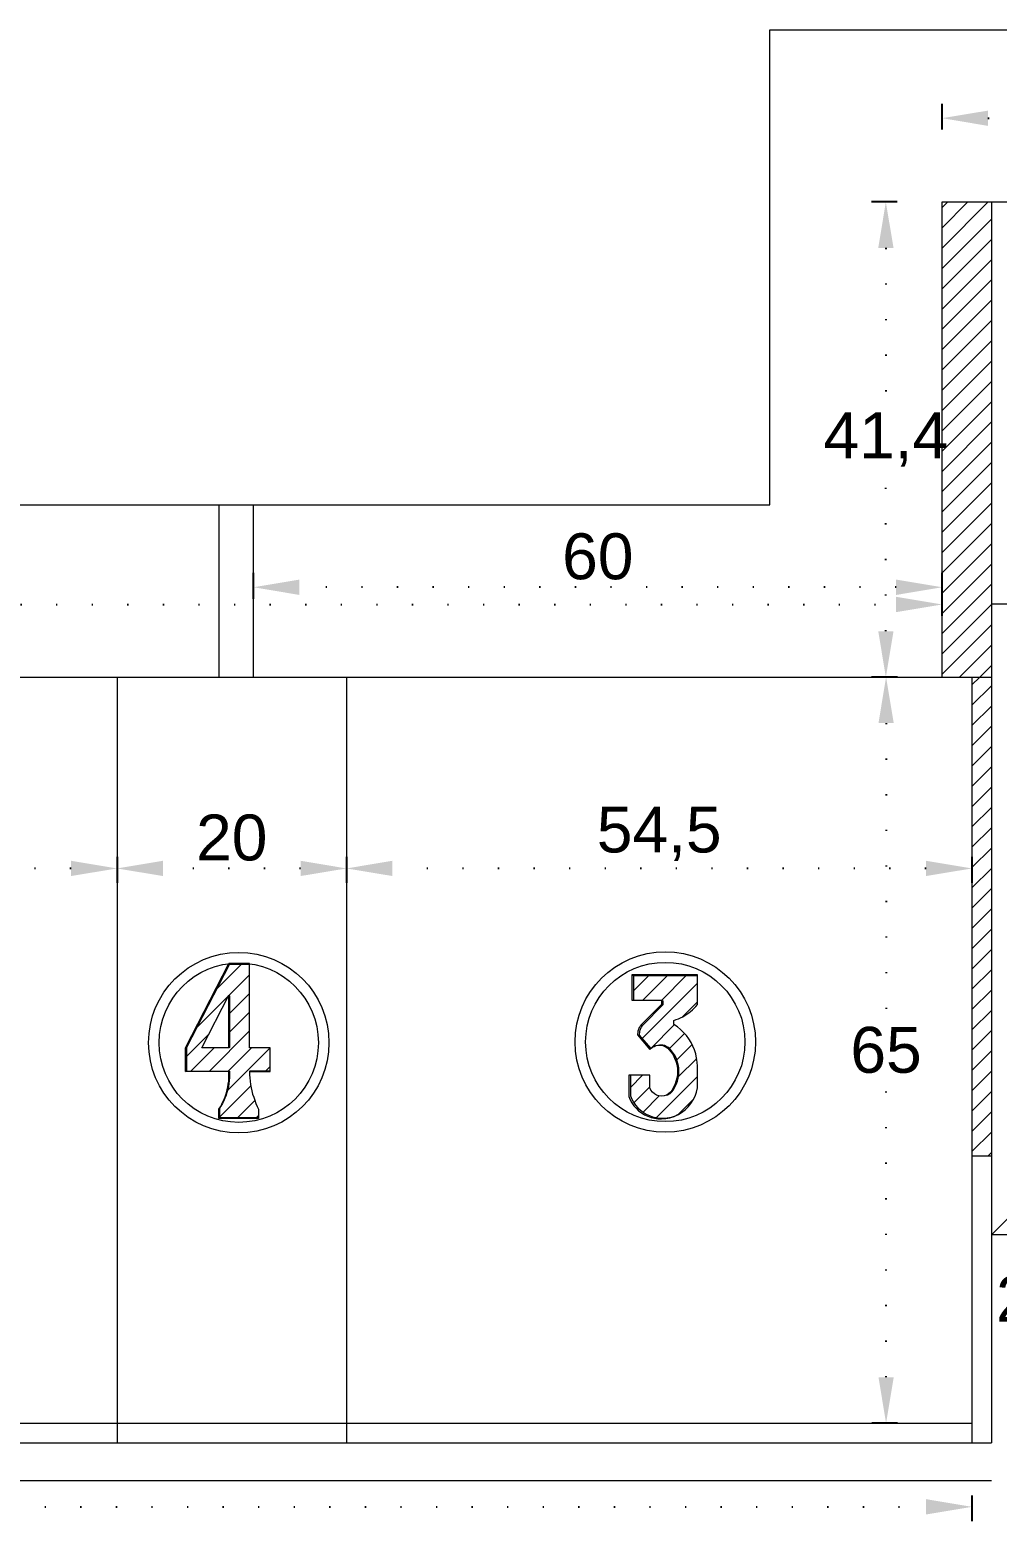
# Model space of a CAD drawing. Header units: inches. Extents: x 352 to 11605, y -941 to 2503.
# Drawn here: x 7866.1 to 7950.4, y 755.4 to 885.3 of the extents above; entities that cross this region are included whole.
import ezdxf

# ---------------------------------------------------------------- set-up
doc = ezdxf.new("R2010")
doc.units = ezdxf.units.IN
doc.header["$MEASUREMENT"] = 0
doc.linetypes.add('ACAD_ISO07W100', pattern=[3, 0, -3])
doc.styles.get("Standard").update_dxf_attribs({"font": 'arial.ttf'})
doc.dimstyles.new('ISO-25', dxfattribs={"dimtxt": 4, "dimasz": 4, "dimexe": 1.25, "dimexo": 0.625, "dimtad": 1, "dimtih": 1, "dimtoh": 1, "dimdec": 1, "dimtxsty": 'Standard', "dimcen": 2.5, "dimadec": 0, "dimazin": 0, "dimtfac": 1, "dimtdec": 1, "dimtmove": 0, "dimatfit": 3, "dimfxl": 1, "dimfxlon": 1, "dimarcsym": 0})
pattern_1 = [(45, (2522.9429, 126.4829), (-0.88388348, 0.88388348), [])]
pattern_2 = [(45, (7209.6834, 1342.526), (-0.8148213, 0.8148213), [])]
pattern_3 = [(45, (7189.5491, 1342.5779), (-0.8148213, 0.8148213), [])]

# ---------------------------------------------------------------- blocks, each defined once
blk = doc.blocks.new('*D547')
at = {"color": 0, "lineweight": -2, "transparency": 16777216}
for p, q in [((7885.56, 835.74), (7885.56, 837.99)), ((7945.56, 835.74), (7945.56, 837.99))]:
    blk.add_line(p, q, dxfattribs=at)
at = {"color": 0, "linetype": 'ACAD_ISO07W100', "lineweight": -2, "transparency": 16777216}
blk.add_line((7941.56, 836.74), (7889.56, 836.74), dxfattribs=at)
at = {"color": 0, "transparency": 16777216}
for points in [[(7889.56, 837.41), (7889.56, 836.07), (7885.56, 836.74)], [(7941.56, 837.41), (7941.56, 836.07), (7945.56, 836.74)]]:
    blk.add_solid(points, dxfattribs=at)
at = {"layer": 'Defpoints', "color": 0, "transparency": 16777216}
for p in [(7885.56, 836.74), (7885.56, 828.91), (7945.56, 828.91)]:
    blk.add_point(p, dxfattribs=at)
at = {"color": 0, "lineweight": 20, "transparency": 16777216, "insert": (7915.56, 839.41), "char_height": 4, "attachment_point": 5}
blk.add_mtext('60', dxfattribs=at)
blk = doc.blocks.new('*D550')
at = {"color": 0, "lineweight": -2, "transparency": 16777216}
for p, q in [((7684.56, 834.24), (7684.56, 836.49)), ((7945.56, 834.24), (7945.56, 836.49))]:
    blk.add_line(p, q, dxfattribs=at)
at = {"color": 0, "linetype": 'ACAD_ISO07W100', "lineweight": -2, "transparency": 16777216}
blk.add_line((7688.56, 835.24), (7941.56, 835.24), dxfattribs=at)
at = {"color": 0, "transparency": 16777216}
for points in [[(7688.56, 835.91), (7688.56, 834.57), (7684.56, 835.24)], [(7941.56, 835.91), (7941.56, 834.57), (7945.56, 835.24)]]:
    blk.add_solid(points, dxfattribs=at)
at = {"layer": 'Defpoints', "color": 0, "transparency": 16777216}
for p in [(7945.56, 835.24), (7684.56, 828.91), (7945.56, 828.91)]:
    blk.add_point(p, dxfattribs=at)
at = {"color": 0, "lineweight": 20, "transparency": 16777216, "insert": (7816.86, 837.91), "char_height": 4, "attachment_point": 5}
blk.add_mtext('261', dxfattribs=at)
blk = doc.blocks.new('*D551')
at = {"color": 0, "lineweight": -2, "transparency": 16777216}
for p, q in [((7945.56, 876.61), (7945.56, 878.86)), ((8059.86, 876.61), (8059.86, 878.86))]:
    blk.add_line(p, q, dxfattribs=at)
at = {"color": 0, "linetype": 'ACAD_ISO07W100', "lineweight": -2, "transparency": 16777216}
blk.add_line((7949.56, 877.61), (8055.86, 877.61), dxfattribs=at)
at = {"color": 0, "transparency": 16777216}
for points in [[(7949.56, 878.27), (7949.56, 876.94), (7945.56, 877.61)], [(8055.86, 878.27), (8055.86, 876.94), (8059.86, 877.61)]]:
    blk.add_solid(points, dxfattribs=at)
at = {"layer": 'Defpoints', "color": 0, "transparency": 16777216}
for p in [(8059.86, 877.61), (7945.56, 870.31), (8059.86, 870.31)]:
    blk.add_point(p, dxfattribs=at)
at = {"color": 0, "lineweight": 20, "transparency": 16777216, "insert": (8002.71, 880.63), "char_height": 4, "attachment_point": 5}
blk.add_mtext('114,3', dxfattribs=at)
blk = doc.blocks.new('*D552')
at = {"color": 0, "lineweight": -2, "transparency": 16777216}
for p, q in [((7941.66, 870.31), (7939.41, 870.31)), ((7941.66, 828.91), (7939.41, 828.91))]:
    blk.add_line(p, q, dxfattribs=at)
at = {"color": 0, "linetype": 'ACAD_ISO07W100', "lineweight": -2, "transparency": 16777216}
for p, q in [((7940.66, 866.31), (7940.66, 852.64)), ((7940.66, 832.91), (7940.66, 846.58))]:
    blk.add_line(p, q, dxfattribs=at)
at = {"color": 0, "transparency": 16777216}
for points in [[(7940, 866.31), (7941.33, 866.31), (7940.66, 870.31)], [(7940, 832.91), (7941.33, 832.91), (7940.66, 828.91)]]:
    blk.add_solid(points, dxfattribs=at)
at = {"layer": 'Defpoints', "color": 0, "transparency": 16777216}
for p in [(7940.66, 870.31), (7945.56, 870.31), (7945.56, 828.91)]:
    blk.add_point(p, dxfattribs=at)
at = {"color": 0, "lineweight": 20, "transparency": 16777216, "insert": (7940.66, 849.61), "char_height": 4, "attachment_point": 5}
blk.add_mtext('41,4', dxfattribs=at)
blk = doc.blocks.new('*D553')
at = {"color": 0, "lineweight": -2, "transparency": 16777216}
for p, q in [((7711.46, 757.62), (7711.46, 755.37)), ((7948.16, 757.62), (7948.16, 755.37))]:
    blk.add_line(p, q, dxfattribs=at)
at = {"color": 0, "linetype": 'ACAD_ISO07W100', "lineweight": -2, "transparency": 16777216}
blk.add_line((7715.46, 756.62), (7944.16, 756.62), dxfattribs=at)
at = {"color": 0, "transparency": 16777216}
for points in [[(7715.46, 757.29), (7715.46, 755.95), (7711.46, 756.62)], [(7944.16, 757.29), (7944.16, 755.95), (7948.16, 756.62)]]:
    blk.add_solid(points, dxfattribs=at)
at = {"layer": 'Defpoints', "color": 0, "transparency": 16777216}
for p in [(7711.46, 762.21), (7948.16, 762.21), (7948.16, 756.62)]:
    blk.add_point(p, dxfattribs=at)
at = {"color": 0, "lineweight": 20, "transparency": 16777216, "insert": (7829.81, 759.65), "char_height": 4, "attachment_point": 5}
blk.add_mtext('236,7', dxfattribs=at)
blk = doc.blocks.new('*D556')
at = {"color": 0, "lineweight": -2, "transparency": 16777216}
for p, q in [((7783.66, 813.24), (7783.66, 810.99)), ((7873.66, 813.24), (7873.66, 810.99))]:
    blk.add_line(p, q, dxfattribs=at)
at = {"color": 0, "linetype": 'ACAD_ISO07W100', "lineweight": -2, "transparency": 16777216}
blk.add_line((7869.66, 812.24), (7787.66, 812.24), dxfattribs=at)
at = {"color": 0, "transparency": 16777216}
for points in [[(7787.66, 812.91), (7787.66, 811.58), (7783.66, 812.24)], [(7869.66, 812.91), (7869.66, 811.58), (7873.66, 812.24)]]:
    blk.add_solid(points, dxfattribs=at)
at = {"layer": 'Defpoints', "color": 0, "transparency": 16777216}
for p in [(7783.66, 828.91), (7873.66, 828.91), (7783.66, 812.24)]:
    blk.add_point(p, dxfattribs=at)
at = {"color": 0, "lineweight": 20, "transparency": 16777216, "insert": (7828.66, 814.91), "char_height": 4, "attachment_point": 5}
blk.add_mtext('90', dxfattribs=at)
blk = doc.blocks.new('*D557')
at = {"color": 0, "lineweight": -2, "transparency": 16777216}
for p, q in [((7873.66, 813.24), (7873.66, 810.99)), ((7893.66, 813.24), (7893.66, 810.99))]:
    blk.add_line(p, q, dxfattribs=at)
at = {"color": 0, "linetype": 'ACAD_ISO07W100', "lineweight": -2, "transparency": 16777216}
blk.add_line((7889.66, 812.24), (7877.66, 812.24), dxfattribs=at)
at = {"color": 0, "transparency": 16777216}
for points in [[(7877.66, 812.91), (7877.66, 811.58), (7873.66, 812.24)], [(7889.66, 812.91), (7889.66, 811.58), (7893.66, 812.24)]]:
    blk.add_solid(points, dxfattribs=at)
at = {"layer": 'Defpoints', "color": 0, "transparency": 16777216}
for p in [(7873.66, 828.91), (7893.66, 828.91), (7873.66, 812.24)]:
    blk.add_point(p, dxfattribs=at)
at = {"color": 0, "lineweight": 20, "transparency": 16777216, "insert": (7883.66, 814.91), "char_height": 4, "attachment_point": 5}
blk.add_mtext('20', dxfattribs=at)
blk = doc.blocks.new('*D558')
at = {"color": 0, "lineweight": -2, "transparency": 16777216}
for p, q in [((7893.66, 813.24), (7893.66, 810.99)), ((7948.16, 813.24), (7948.16, 810.99))]:
    blk.add_line(p, q, dxfattribs=at)
at = {"color": 0, "linetype": 'ACAD_ISO07W100', "lineweight": -2, "transparency": 16777216}
blk.add_line((7944.16, 812.24), (7897.66, 812.24), dxfattribs=at)
at = {"color": 0, "transparency": 16777216}
for points in [[(7897.66, 812.91), (7897.66, 811.58), (7893.66, 812.24)], [(7944.16, 812.91), (7944.16, 811.58), (7948.16, 812.24)]]:
    blk.add_solid(points, dxfattribs=at)
at = {"layer": 'Defpoints', "color": 0, "transparency": 16777216}
for p in [(7893.66, 828.91), (7948.16, 828.91), (7893.66, 812.24)]:
    blk.add_point(p, dxfattribs=at)
at = {"color": 0, "lineweight": 20, "transparency": 16777216, "insert": (7920.91, 815.26), "char_height": 4, "attachment_point": 5}
blk.add_mtext('54,5', dxfattribs=at)
blk = doc.blocks.new('*D563')
at = {"color": 0, "lineweight": -2, "transparency": 16777216}
for p, q in [((7941.68, 828.91), (7939.43, 828.91)), ((7941.68, 763.91), (7939.43, 763.91))]:
    blk.add_line(p, q, dxfattribs=at)
at = {"color": 0, "linetype": 'ACAD_ISO07W100', "lineweight": -2, "transparency": 16777216}
for p, q in [((7940.68, 824.91), (7940.68, 799.08)), ((7940.68, 767.91), (7940.68, 793.74))]:
    blk.add_line(p, q, dxfattribs=at)
at = {"color": 0, "transparency": 16777216}
for points in [[(7940.02, 824.91), (7941.35, 824.91), (7940.68, 828.91)], [(7940.02, 767.91), (7941.35, 767.91), (7940.68, 763.91)]]:
    blk.add_solid(points, dxfattribs=at)
at = {"layer": 'Defpoints', "color": 0, "transparency": 16777216}
for p in [(7948.16, 828.91), (7940.68, 763.91), (7948.16, 763.91)]:
    blk.add_point(p, dxfattribs=at)
at = {"color": 0, "lineweight": 20, "transparency": 16777216, "insert": (7940.68, 796.41), "char_height": 4, "attachment_point": 5}
blk.add_mtext('65', dxfattribs=at)
blk = doc.blocks.new('*D533')
at = {"color": 0, "lineweight": -2, "transparency": 16777216}
for p, q in [((7952.37, 787.21), (7954.62, 787.21)), ((7952.37, 762.21), (7954.62, 762.21))]:
    blk.add_line(p, q, dxfattribs=at)
at = {"color": 0, "linetype": 'ACAD_ISO07W100', "lineweight": -2, "transparency": 16777216}
for p, q in [((7953.37, 783.21), (7953.37, 777.38)), ((7953.37, 766.21), (7953.37, 772.04))]:
    blk.add_line(p, q, dxfattribs=at)
at = {"color": 0, "transparency": 16777216}
for points in [[(7952.7, 783.21), (7954.04, 783.21), (7953.37, 787.21)], [(7952.7, 766.21), (7954.04, 766.21), (7953.37, 762.21)]]:
    blk.add_solid(points, dxfattribs=at)
at = {"layer": 'Defpoints', "color": 0, "transparency": 16777216}
for p in [(7948.16, 787.21), (7948.16, 762.21), (7953.37, 762.21)]:
    blk.add_point(p, dxfattribs=at)
at = {"color": 0, "lineweight": 20, "transparency": 16777216, "insert": (7953.37, 774.71), "char_height": 4, "attachment_point": 5}
blk.add_mtext('25', dxfattribs=at)
blk = doc.blocks.new('*D588')
at = {"color": 0, "lineweight": -2, "transparency": 16777216}
for p, q in [((7885.56, 835.74), (7885.56, 837.99)), ((7945.56, 835.74), (7945.56, 837.99))]:
    blk.add_line(p, q, dxfattribs=at)
at = {"color": 0, "linetype": 'ACAD_ISO07W100', "lineweight": -2, "transparency": 16777216}
blk.add_line((7941.56, 836.74), (7889.56, 836.74), dxfattribs=at)
at = {"color": 0, "transparency": 16777216}
for points in [[(7889.56, 837.41), (7889.56, 836.07), (7885.56, 836.74)], [(7941.56, 837.41), (7941.56, 836.07), (7945.56, 836.74)]]:
    blk.add_solid(points, dxfattribs=at)
at = {"layer": 'Defpoints', "color": 0, "transparency": 16777216}
for p in [(7885.56, 836.74), (7885.56, 828.91), (7945.56, 828.91)]:
    blk.add_point(p, dxfattribs=at)
at = {"color": 0, "lineweight": 20, "transparency": 16777216, "insert": (7915.56, 839.41), "char_height": 4, "attachment_point": 5}
blk.add_mtext('60', dxfattribs=at)
blk = doc.blocks.new('*D591')
at = {"color": 0, "lineweight": -2, "transparency": 16777216}
for p, q in [((7684.56, 834.24), (7684.56, 836.49)), ((7945.56, 834.24), (7945.56, 836.49))]:
    blk.add_line(p, q, dxfattribs=at)
at = {"color": 0, "linetype": 'ACAD_ISO07W100', "lineweight": -2, "transparency": 16777216}
blk.add_line((7688.56, 835.24), (7941.56, 835.24), dxfattribs=at)
at = {"color": 0, "transparency": 16777216}
for points in [[(7688.56, 835.91), (7688.56, 834.57), (7684.56, 835.24)], [(7941.56, 835.91), (7941.56, 834.57), (7945.56, 835.24)]]:
    blk.add_solid(points, dxfattribs=at)
at = {"layer": 'Defpoints', "color": 0, "transparency": 16777216}
for p in [(7945.56, 835.24), (7684.56, 828.91), (7945.56, 828.91)]:
    blk.add_point(p, dxfattribs=at)
at = {"color": 0, "lineweight": 20, "transparency": 16777216, "insert": (7816.86, 837.91), "char_height": 4, "attachment_point": 5}
blk.add_mtext('261', dxfattribs=at)
blk = doc.blocks.new('*D592')
at = {"color": 0, "lineweight": -2, "transparency": 16777216}
for p, q in [((7945.56, 876.61), (7945.56, 878.86)), ((8059.86, 876.61), (8059.86, 878.86))]:
    blk.add_line(p, q, dxfattribs=at)
at = {"color": 0, "linetype": 'ACAD_ISO07W100', "lineweight": -2, "transparency": 16777216}
blk.add_line((7949.56, 877.61), (8055.86, 877.61), dxfattribs=at)
at = {"color": 0, "transparency": 16777216}
for points in [[(7949.56, 878.27), (7949.56, 876.94), (7945.56, 877.61)], [(8055.86, 878.27), (8055.86, 876.94), (8059.86, 877.61)]]:
    blk.add_solid(points, dxfattribs=at)
at = {"layer": 'Defpoints', "color": 0, "transparency": 16777216}
for p in [(8059.86, 877.61), (7945.56, 870.31), (8059.86, 870.31)]:
    blk.add_point(p, dxfattribs=at)
at = {"color": 0, "lineweight": 20, "transparency": 16777216, "insert": (8002.71, 880.63), "char_height": 4, "attachment_point": 5}
blk.add_mtext('114,3', dxfattribs=at)
blk = doc.blocks.new('*D593')
at = {"color": 0, "lineweight": -2, "transparency": 16777216}
for p, q in [((7941.66, 870.31), (7939.41, 870.31)), ((7941.66, 828.91), (7939.41, 828.91))]:
    blk.add_line(p, q, dxfattribs=at)
at = {"color": 0, "linetype": 'ACAD_ISO07W100', "lineweight": -2, "transparency": 16777216}
for p, q in [((7940.66, 866.31), (7940.66, 852.64)), ((7940.66, 832.91), (7940.66, 846.58))]:
    blk.add_line(p, q, dxfattribs=at)
at = {"color": 0, "transparency": 16777216}
for points in [[(7940, 866.31), (7941.33, 866.31), (7940.66, 870.31)], [(7940, 832.91), (7941.33, 832.91), (7940.66, 828.91)]]:
    blk.add_solid(points, dxfattribs=at)
at = {"layer": 'Defpoints', "color": 0, "transparency": 16777216}
for p in [(7940.66, 870.31), (7945.56, 870.31), (7945.56, 828.91)]:
    blk.add_point(p, dxfattribs=at)
at = {"color": 0, "lineweight": 20, "transparency": 16777216, "insert": (7940.66, 849.61), "char_height": 4, "attachment_point": 5}
blk.add_mtext('41,4', dxfattribs=at)
blk = doc.blocks.new('*D594')
at = {"color": 0, "lineweight": -2, "transparency": 16777216}
for p, q in [((7711.46, 757.62), (7711.46, 755.37)), ((7948.16, 757.62), (7948.16, 755.37))]:
    blk.add_line(p, q, dxfattribs=at)
at = {"color": 0, "linetype": 'ACAD_ISO07W100', "lineweight": -2, "transparency": 16777216}
blk.add_line((7715.46, 756.62), (7944.16, 756.62), dxfattribs=at)
at = {"color": 0, "transparency": 16777216}
for points in [[(7715.46, 757.29), (7715.46, 755.95), (7711.46, 756.62)], [(7944.16, 757.29), (7944.16, 755.95), (7948.16, 756.62)]]:
    blk.add_solid(points, dxfattribs=at)
at = {"layer": 'Defpoints', "color": 0, "transparency": 16777216}
for p in [(7711.46, 762.21), (7948.16, 762.21), (7948.16, 756.62)]:
    blk.add_point(p, dxfattribs=at)
at = {"color": 0, "lineweight": 20, "transparency": 16777216, "insert": (7829.81, 759.65), "char_height": 4, "attachment_point": 5}
blk.add_mtext('236,7', dxfattribs=at)
blk = doc.blocks.new('*D597')
at = {"color": 0, "lineweight": -2, "transparency": 16777216}
for p, q in [((7783.66, 813.24), (7783.66, 810.99)), ((7873.66, 813.24), (7873.66, 810.99))]:
    blk.add_line(p, q, dxfattribs=at)
at = {"color": 0, "linetype": 'ACAD_ISO07W100', "lineweight": -2, "transparency": 16777216}
blk.add_line((7869.66, 812.24), (7787.66, 812.24), dxfattribs=at)
at = {"color": 0, "transparency": 16777216}
for points in [[(7787.66, 812.91), (7787.66, 811.58), (7783.66, 812.24)], [(7869.66, 812.91), (7869.66, 811.58), (7873.66, 812.24)]]:
    blk.add_solid(points, dxfattribs=at)
at = {"layer": 'Defpoints', "color": 0, "transparency": 16777216}
for p in [(7783.66, 828.91), (7873.66, 828.91), (7783.66, 812.24)]:
    blk.add_point(p, dxfattribs=at)
at = {"color": 0, "lineweight": 20, "transparency": 16777216, "insert": (7828.66, 814.91), "char_height": 4, "attachment_point": 5}
blk.add_mtext('90', dxfattribs=at)
blk = doc.blocks.new('*D598')
at = {"color": 0, "lineweight": -2, "transparency": 16777216}
for p, q in [((7873.66, 813.24), (7873.66, 810.99)), ((7893.66, 813.24), (7893.66, 810.99))]:
    blk.add_line(p, q, dxfattribs=at)
at = {"color": 0, "linetype": 'ACAD_ISO07W100', "lineweight": -2, "transparency": 16777216}
blk.add_line((7889.66, 812.24), (7877.66, 812.24), dxfattribs=at)
at = {"color": 0, "transparency": 16777216}
for points in [[(7877.66, 812.91), (7877.66, 811.58), (7873.66, 812.24)], [(7889.66, 812.91), (7889.66, 811.58), (7893.66, 812.24)]]:
    blk.add_solid(points, dxfattribs=at)
at = {"layer": 'Defpoints', "color": 0, "transparency": 16777216}
for p in [(7873.66, 828.91), (7893.66, 828.91), (7873.66, 812.24)]:
    blk.add_point(p, dxfattribs=at)
at = {"color": 0, "lineweight": 20, "transparency": 16777216, "insert": (7883.66, 814.91), "char_height": 4, "attachment_point": 5}
blk.add_mtext('20', dxfattribs=at)
blk = doc.blocks.new('*D599')
at = {"color": 0, "lineweight": -2, "transparency": 16777216}
for p, q in [((7893.66, 813.24), (7893.66, 810.99)), ((7948.16, 813.24), (7948.16, 810.99))]:
    blk.add_line(p, q, dxfattribs=at)
at = {"color": 0, "linetype": 'ACAD_ISO07W100', "lineweight": -2, "transparency": 16777216}
blk.add_line((7944.16, 812.24), (7897.66, 812.24), dxfattribs=at)
at = {"color": 0, "transparency": 16777216}
for points in [[(7897.66, 812.91), (7897.66, 811.58), (7893.66, 812.24)], [(7944.16, 812.91), (7944.16, 811.58), (7948.16, 812.24)]]:
    blk.add_solid(points, dxfattribs=at)
at = {"layer": 'Defpoints', "color": 0, "transparency": 16777216}
for p in [(7893.66, 828.91), (7948.16, 828.91), (7893.66, 812.24)]:
    blk.add_point(p, dxfattribs=at)
at = {"color": 0, "lineweight": 20, "transparency": 16777216, "insert": (7920.91, 815.26), "char_height": 4, "attachment_point": 5}
blk.add_mtext('54,5', dxfattribs=at)
blk = doc.blocks.new('*D604')
at = {"color": 0, "lineweight": -2, "transparency": 16777216}
for p, q in [((7941.68, 828.91), (7939.43, 828.91)), ((7941.68, 763.91), (7939.43, 763.91))]:
    blk.add_line(p, q, dxfattribs=at)
at = {"color": 0, "linetype": 'ACAD_ISO07W100', "lineweight": -2, "transparency": 16777216}
for p, q in [((7940.68, 824.91), (7940.68, 799.08)), ((7940.68, 767.91), (7940.68, 793.74))]:
    blk.add_line(p, q, dxfattribs=at)
at = {"color": 0, "transparency": 16777216}
for points in [[(7940.02, 824.91), (7941.35, 824.91), (7940.68, 828.91)], [(7940.02, 767.91), (7941.35, 767.91), (7940.68, 763.91)]]:
    blk.add_solid(points, dxfattribs=at)
at = {"layer": 'Defpoints', "color": 0, "transparency": 16777216}
for p in [(7948.16, 828.91), (7940.68, 763.91), (7948.16, 763.91)]:
    blk.add_point(p, dxfattribs=at)
at = {"color": 0, "lineweight": 20, "transparency": 16777216, "insert": (7940.68, 796.41), "char_height": 4, "attachment_point": 5}
blk.add_mtext('65', dxfattribs=at)
blk = doc.blocks.new('*D574')
at = {"color": 0, "lineweight": -2, "transparency": 16777216}
for p, q in [((7952.37, 787.21), (7954.62, 787.21)), ((7952.37, 762.21), (7954.62, 762.21))]:
    blk.add_line(p, q, dxfattribs=at)
at = {"color": 0, "linetype": 'ACAD_ISO07W100', "lineweight": -2, "transparency": 16777216}
for p, q in [((7953.37, 783.21), (7953.37, 777.38)), ((7953.37, 766.21), (7953.37, 772.04))]:
    blk.add_line(p, q, dxfattribs=at)
at = {"color": 0, "transparency": 16777216}
for points in [[(7952.7, 783.21), (7954.04, 783.21), (7953.37, 787.21)], [(7952.7, 766.21), (7954.04, 766.21), (7953.37, 762.21)]]:
    blk.add_solid(points, dxfattribs=at)
at = {"layer": 'Defpoints', "color": 0, "transparency": 16777216}
for p in [(7948.16, 787.21), (7948.16, 762.21), (7953.37, 762.21)]:
    blk.add_point(p, dxfattribs=at)
at = {"color": 0, "lineweight": 20, "transparency": 16777216, "insert": (7953.37, 774.71), "char_height": 4, "attachment_point": 5}
blk.add_mtext('25', dxfattribs=at)

msp = doc.modelspace()

# ---------------------------------------------------------------- hatches: boundary and pattern name
at = {"lineweight": 20}
h = msp.add_hatch(dxfattribs=at)
h.set_pattern_fill('ANSI31', color=256, scale=10)
h.set_pattern_definition(pattern_1)
h.paths.add_polyline_path([(7949.86, 870.31), (7945.56, 870.31), (7945.56, 828.91), (7949.86, 828.91)])
h = msp.add_hatch(dxfattribs=at)
h.set_pattern_fill('ANSI31', color=256, scale=10)
h.set_pattern_definition(pattern_1)
h.paths.add_polyline_path([(7949.86, 870.31), (7945.56, 870.31), (7945.56, 828.91), (7949.86, 828.91)])
h = msp.add_hatch(dxfattribs=at)
h.set_pattern_fill('ANSI31', color=256, scale=10)
h.set_pattern_definition(pattern_1)
h.paths.add_polyline_path([(7949.86, 828.91), (7948.16, 828.91), (7948.16, 787.21), (7949.86, 787.21)])
h = msp.add_hatch(dxfattribs=at)
h.set_pattern_fill('ANSI31', color=256, scale=10)
h.set_pattern_definition(pattern_1)
h.paths.add_polyline_path([(7949.86, 828.91), (7948.16, 828.91), (7948.16, 787.21), (7949.86, 787.21)])
h = msp.add_hatch(dxfattribs=at)
h.set_pattern_fill('ANSI31', color=256, scale=9.218651)
h.set_pattern_definition(pattern_3)
h.paths.add_polyline_path([(7885.21, 803.91), (7883.47, 803.91), (7879.73, 796.63), (7879.73, 794.59), (7883.47, 794.59), (7883.47, 794.28), (7883.46, 794.02), (7883.44, 793.76), (7883.41, 793.5), (7883.37, 793.24), (7883.31, 792.99), (7883.24, 792.73), (7883.16, 792.48), (7883.07, 792.24), (7882.96, 792), (7882.85, 791.77), (7882.72, 791.54), (7882.58, 791.32), (7882.58, 790.53), (7886, 790.53), (7886, 791.26), (7885.88, 791.51), (7885.76, 791.77), (7885.66, 792.04), (7885.57, 792.31), (7885.48, 792.58), (7885.41, 792.86), (7885.35, 793.14), (7885.3, 793.42), (7885.26, 793.7), (7885.23, 793.99), (7885.21, 794.27), (7885.21, 794.59), (7887, 794.59), (7887, 796.62), (7885.21, 796.62)])
h.paths.add_polyline_path([(7883.42, 801.19), (7883.47, 801.15), (7883.47, 796.63), (7883.42, 796.62), (7881.04, 796.62)], flags=16)
h = msp.add_hatch(dxfattribs=at)
h.set_pattern_fill('ANSI31', color=256, scale=9.218651)
h.set_pattern_definition(pattern_3)
h.paths.add_polyline_path([(7885.21, 803.91), (7883.47, 803.91), (7879.73, 796.63), (7879.73, 794.59), (7883.47, 794.59), (7883.47, 794.28), (7883.46, 794.02), (7883.44, 793.76), (7883.41, 793.5), (7883.37, 793.24), (7883.31, 792.99), (7883.24, 792.73), (7883.16, 792.48), (7883.07, 792.24), (7882.96, 792), (7882.85, 791.77), (7882.72, 791.54), (7882.58, 791.32), (7882.58, 790.53), (7886, 790.53), (7886, 791.26), (7885.88, 791.51), (7885.76, 791.77), (7885.66, 792.04), (7885.57, 792.31), (7885.48, 792.58), (7885.41, 792.86), (7885.35, 793.14), (7885.3, 793.42), (7885.26, 793.7), (7885.23, 793.99), (7885.21, 794.27), (7885.21, 794.59), (7887, 794.59), (7887, 796.62), (7885.21, 796.62)])
h.paths.add_polyline_path([(7883.42, 801.19), (7883.47, 801.15), (7883.47, 796.63), (7883.42, 796.62), (7881.04, 796.62)], flags=16)
h = msp.add_hatch(dxfattribs=at)
h.set_pattern_fill('ANSI31', color=256, scale=9.218651)
h.set_pattern_definition(pattern_2)
h.paths.add_polyline_path([(7924.24, 802.9), (7918.67, 802.9), (7918.67, 800.75), (7921.1, 800.75), (7921.23, 800.71), (7921.23, 800.35), (7919.52, 798.61), (7919.41, 798.49), (7919.36, 798.42), (7919.32, 798.35), (7919.28, 798.28), (7919.25, 798.2), (7919.22, 798.13), (7919.2, 798.05), (7919.19, 797.97), (7919.17, 797.8), (7919.17, 797.72), (7920.18, 796.55), (7920.22, 796.58), (7920.34, 796.67), (7920.48, 796.74), (7920.63, 796.8), (7920.78, 796.83), (7920.93, 796.84), (7921.07, 796.84), (7921.22, 796.83), (7921.37, 796.8), (7921.52, 796.74), (7921.65, 796.67), (7921.78, 796.58), (7921.89, 796.47), (7922.08, 796.24), (7922.24, 795.99), (7922.38, 795.73), (7922.48, 795.45), (7922.56, 795.17), (7922.61, 794.87), (7922.62, 794.57), (7922.61, 794.28), (7922.56, 793.98), (7922.49, 793.7), (7922.38, 793.42), (7922.25, 793.15), (7922.16, 792.96), (7922.02, 792.78), (7921.86, 792.64), (7921.67, 792.53), (7921.54, 792.49), (7921.33, 792.42), (7921.11, 792.4), (7920.89, 792.42), (7920.68, 792.49), (7920.49, 792.6), (7920.32, 792.74), (7920.19, 792.92), (7920.09, 793.12), (7920.09, 794.22), (7918.41, 794.22), (7918.41, 792.42), (7918.53, 792.14), (7918.67, 791.87), (7918.85, 791.62), (7919.05, 791.39), (7919.27, 791.18), (7919.51, 791), (7919.77, 790.84), (7920.05, 790.71), (7920.34, 790.61), (7920.63, 790.53), (7920.94, 790.49), (7921.24, 790.48), (7921.61, 790.51), (7921.97, 790.58), (7922.32, 790.7), (7922.58, 790.81), (7922.86, 790.98), (7923.16, 791.21), (7923.42, 791.47), (7923.66, 791.76), (7923.86, 792.07), (7924.03, 792.4), (7924.15, 792.75), (7924.24, 793.12), (7924.24, 795), (7924.22, 795.36), (7924.17, 795.72), (7924.1, 796.08), (7923.99, 796.43), (7923.85, 796.76), (7923.69, 797.09), (7923.5, 797.39), (7923.28, 797.68), (7923.04, 797.96), (7922.77, 798.2), (7922.49, 798.43), (7922.19, 798.63), (7922.19, 799), (7922.39, 799.07), (7922.58, 799.14), (7922.77, 799.23), (7922.96, 799.32), (7923.14, 799.42), (7923.31, 799.54), (7923.49, 799.66), (7923.65, 799.79), (7923.81, 799.92), (7923.96, 800.07), (7924.1, 800.22), (7924.24, 800.38)])
h = msp.add_hatch(dxfattribs=at)
h.set_pattern_fill('ANSI31', color=256, scale=9.218651)
h.set_pattern_definition(pattern_2)
h.paths.add_polyline_path([(7924.24, 802.9), (7918.67, 802.9), (7918.67, 800.75), (7921.1, 800.75), (7921.23, 800.71), (7921.23, 800.35), (7919.52, 798.61), (7919.41, 798.49), (7919.36, 798.42), (7919.32, 798.35), (7919.28, 798.28), (7919.25, 798.2), (7919.22, 798.13), (7919.2, 798.05), (7919.19, 797.97), (7919.17, 797.8), (7919.17, 797.72), (7920.18, 796.55), (7920.22, 796.58), (7920.34, 796.67), (7920.48, 796.74), (7920.63, 796.8), (7920.78, 796.83), (7920.93, 796.84), (7921.07, 796.84), (7921.22, 796.83), (7921.37, 796.8), (7921.52, 796.74), (7921.65, 796.67), (7921.78, 796.58), (7921.89, 796.47), (7922.08, 796.24), (7922.24, 795.99), (7922.38, 795.73), (7922.48, 795.45), (7922.56, 795.17), (7922.61, 794.87), (7922.62, 794.57), (7922.61, 794.28), (7922.56, 793.98), (7922.49, 793.7), (7922.38, 793.42), (7922.25, 793.15), (7922.16, 792.96), (7922.02, 792.78), (7921.86, 792.64), (7921.67, 792.53), (7921.54, 792.49), (7921.33, 792.42), (7921.11, 792.4), (7920.89, 792.42), (7920.68, 792.49), (7920.49, 792.6), (7920.32, 792.74), (7920.19, 792.92), (7920.09, 793.12), (7920.09, 794.22), (7918.41, 794.22), (7918.41, 792.42), (7918.53, 792.14), (7918.67, 791.87), (7918.85, 791.62), (7919.05, 791.39), (7919.27, 791.18), (7919.51, 791), (7919.77, 790.84), (7920.05, 790.71), (7920.34, 790.61), (7920.63, 790.53), (7920.94, 790.49), (7921.24, 790.48), (7921.61, 790.51), (7921.97, 790.58), (7922.32, 790.7), (7922.58, 790.81), (7922.86, 790.98), (7923.16, 791.21), (7923.42, 791.47), (7923.66, 791.76), (7923.86, 792.07), (7924.03, 792.4), (7924.15, 792.75), (7924.24, 793.12), (7924.24, 795), (7924.22, 795.36), (7924.17, 795.72), (7924.1, 796.08), (7923.99, 796.43), (7923.85, 796.76), (7923.69, 797.09), (7923.5, 797.39), (7923.28, 797.68), (7923.04, 797.96), (7922.77, 798.2), (7922.49, 798.43), (7922.19, 798.63), (7922.19, 799), (7922.39, 799.07), (7922.58, 799.14), (7922.77, 799.23), (7922.96, 799.32), (7923.14, 799.42), (7923.31, 799.54), (7923.49, 799.66), (7923.65, 799.79), (7923.81, 799.92), (7923.96, 800.07), (7924.1, 800.22), (7924.24, 800.38)])

# ---------------------------------------------------------------- linework, layer by layer
for p, q in [((7930.56, 843.91), (7930.56, 885.31)), ((7930.56, 885.31), (8059.86, 885.31)), ((7930.56, 843.91), (7930.56, 885.31)), ((7930.56, 885.31), (8059.86, 885.31)), ((7945.56, 828.91), (7945.56, 870.31)), ((7945.56, 870.31), (8059.86, 870.31)), ((7945.56, 828.91), (7945.56, 870.31)), ((7945.56, 870.31), (8059.86, 870.31)), ((7949.86, 870.31), (7949.86, 762.21)), ((7949.86, 870.31), (7949.86, 762.21)), ((7611.76, 843.91), (7930.56, 843.91)), ((7611.76, 843.91), (7930.56, 843.91)), ((7882.56, 828.91), (7882.56, 843.91)), ((7882.56, 828.91), (7882.56, 843.91)), ((7885.56, 828.91), (7885.56, 843.91)), ((7885.56, 828.91), (7885.56, 843.91)), ((7949.86, 835.31), (7951.56, 835.31)), ((7949.86, 835.31), (7951.56, 835.31)), ((7684.56, 828.91), (7949.86, 828.91)), ((7684.56, 828.91), (7949.86, 828.91)), ((7873.66, 828.91), (7873.66, 762.21)), ((7873.66, 828.91), (7873.66, 762.21)), ((7893.66, 828.91), (7893.66, 762.21)), ((7893.66, 828.91), (7893.66, 762.21)), ((7948.16, 828.91), (7948.16, 762.21)), ((7948.16, 828.91), (7948.16, 762.21)), ((7883.47, 803.91), (7885.21, 803.91)), ((7883.47, 803.91), (7885.21, 803.91)), ((7918.52, 802.96), (7918.52, 800.75)), ((7918.52, 802.96), (7918.52, 800.75)), ((7918.67, 802.9), (7918.67, 800.75)), ((7918.67, 802.9), (7918.67, 800.75)), ((7883.42, 796.62), (7883.42, 801.19)), ((7883.42, 796.62), (7883.42, 801.19)), ((7918.52, 800.75), (7918.67, 800.75)), ((7918.52, 800.75), (7918.67, 800.75)), ((7918.67, 800.75), (7921.1, 800.75)), ((7918.67, 800.75), (7921.1, 800.75)), ((7921.1, 800.75), (7921.23, 800.71)), ((7921.1, 800.75), (7921.23, 800.71)), ((7921.23, 800.71), (7921.23, 800.35)), ((7921.23, 800.71), (7921.23, 800.35)), ((7921.54, 792.49), (7921.33, 792.42)), ((7921.54, 792.49), (7921.33, 792.42)), ((7948.16, 787.21), (7949.86, 787.21)), ((7948.16, 787.21), (7949.86, 787.21)), ((7951.56, 782.01), (7949.86, 780.31)), ((7951.56, 782.01), (7949.86, 780.31)), ((8059.86, 780.31), (7949.86, 780.31)), ((8059.86, 780.31), (7949.86, 780.31)), ((7642.66, 763.91), (7948.16, 763.91)), ((7642.66, 763.91), (7948.16, 763.91)), ((7639.76, 762.21), (7949.86, 762.21)), ((7639.76, 762.21), (7949.86, 762.21)), ((7714.76, 758.91), (7949.86, 758.91)), ((7714.76, 758.91), (7949.86, 758.91))]:
    msp.add_line(p, q, dxfattribs=at)
for points in [[(7879.64, 794.56), (7879.64, 796.62), (7883.42, 803.97)], [(7879.64, 794.56), (7879.64, 796.62), (7883.42, 803.97)], [(7885.21, 794.56), (7887, 794.56), (7887, 794.59), (7887, 796.62), (7885.21, 796.62), (7885.21, 803.91), (7885.21, 803.97), (7883.42, 803.97), (7883.47, 803.91), (7879.73, 796.63), (7879.73, 794.59)], [(7885.21, 794.56), (7887, 794.56), (7887, 794.59), (7887, 796.62), (7885.21, 796.62), (7885.21, 803.91), (7885.21, 803.97), (7883.42, 803.97), (7883.47, 803.91), (7879.73, 796.63), (7879.73, 794.59)], [(7923.16, 791.21), (7923.42, 791.47), (7923.66, 791.76), (7923.86, 792.07), (7924.03, 792.4), (7924.15, 792.75), (7924.24, 793.12), (7924.24, 795), (7924.22, 795.36), (7924.17, 795.72), (7924.1, 796.08), (7923.99, 796.43), (7923.85, 796.76), (7923.69, 797.09), (7923.5, 797.39), (7923.28, 797.68), (7923.04, 797.96), (7922.77, 798.2), (7922.49, 798.43), (7922.19, 798.63), (7922.19, 799), (7922.39, 799.07), (7922.58, 799.14), (7922.77, 799.23), (7922.96, 799.32), (7923.14, 799.42), (7923.31, 799.54), (7923.49, 799.66), (7923.65, 799.79), (7923.81, 799.92), (7923.96, 800.07), (7924.1, 800.22), (7924.24, 800.38), (7924.24, 802.9)], [(7923.16, 791.21), (7923.42, 791.47), (7923.66, 791.76), (7923.86, 792.07), (7924.03, 792.4), (7924.15, 792.75), (7924.24, 793.12), (7924.24, 795), (7924.22, 795.36), (7924.17, 795.72), (7924.1, 796.08), (7923.99, 796.43), (7923.85, 796.76), (7923.69, 797.09), (7923.5, 797.39), (7923.28, 797.68), (7923.04, 797.96), (7922.77, 798.2), (7922.49, 798.43), (7922.19, 798.63), (7922.19, 799), (7922.39, 799.07), (7922.58, 799.14), (7922.77, 799.23), (7922.96, 799.32), (7923.14, 799.42), (7923.31, 799.54), (7923.49, 799.66), (7923.65, 799.79), (7923.81, 799.92), (7923.96, 800.07), (7924.1, 800.22), (7924.24, 800.38), (7924.24, 802.9)], [(7921.1, 800.75), (7921.1, 800.38), (7921.23, 800.35), (7919.52, 798.61), (7919.41, 798.49), (7919.36, 798.42), (7919.32, 798.35), (7919.28, 798.28), (7919.25, 798.2), (7919.22, 798.13), (7919.2, 798.05), (7919.19, 797.97), (7919.17, 797.8), (7919.17, 797.72), (7920.18, 796.55)], [(7921.1, 800.75), (7921.1, 800.38), (7921.23, 800.35), (7919.52, 798.61), (7919.41, 798.49), (7919.36, 798.42), (7919.32, 798.35), (7919.28, 798.28), (7919.25, 798.2), (7919.22, 798.13), (7919.2, 798.05), (7919.19, 797.97), (7919.17, 797.8), (7919.17, 797.72), (7920.18, 796.55)], [(7921.1, 800.38), (7919.37, 798.63), (7919.26, 798.51), (7919.21, 798.44), (7919.17, 798.37), (7919.13, 798.29), (7919.1, 798.22), (7919.07, 798.14), (7919.05, 798.06), (7919.04, 797.98), (7919.02, 797.81), (7919.02, 797.73), (7920.1, 796.47), (7920.18, 796.55), (7920.22, 796.58), (7920.34, 796.67), (7920.48, 796.74), (7920.63, 796.8), (7920.78, 796.83), (7920.93, 796.84)], [(7921.1, 800.38), (7919.37, 798.63), (7919.26, 798.51), (7919.21, 798.44), (7919.17, 798.37), (7919.13, 798.29), (7919.1, 798.22), (7919.07, 798.14), (7919.05, 798.06), (7919.04, 797.98), (7919.02, 797.81), (7919.02, 797.73), (7920.1, 796.47), (7920.18, 796.55), (7920.22, 796.58), (7920.34, 796.67), (7920.48, 796.74), (7920.63, 796.8), (7920.78, 796.83), (7920.93, 796.84)], [(7883.42, 794.56), (7879.64, 794.56), (7879.73, 794.59), (7883.47, 794.59)], [(7883.42, 794.56), (7879.64, 794.56), (7879.73, 794.59), (7883.47, 794.59)], [(7887, 794.59), (7885.24, 794.59), (7885.21, 794.56), (7885.21, 794.27), (7885.23, 793.99), (7885.26, 793.7), (7885.3, 793.42), (7885.35, 793.14), (7885.41, 792.86), (7885.48, 792.58), (7885.57, 792.31), (7885.66, 792.04), (7885.76, 791.77), (7885.88, 791.51), (7886, 791.26), (7886, 790.53), (7886, 790.46), (7882.53, 790.46), (7882.53, 791.26), (7882.67, 791.48), (7882.79, 791.71), (7882.91, 791.95), (7883.02, 792.19), (7883.11, 792.44), (7883.19, 792.69), (7883.26, 792.94), (7883.32, 793.2), (7883.36, 793.46), (7883.4, 793.72), (7883.41, 793.99), (7883.42, 794.25)], [(7887, 794.59), (7885.24, 794.59), (7885.21, 794.56), (7885.21, 794.27), (7885.23, 793.99), (7885.26, 793.7), (7885.3, 793.42), (7885.35, 793.14), (7885.41, 792.86), (7885.48, 792.58), (7885.57, 792.31), (7885.66, 792.04), (7885.76, 791.77), (7885.88, 791.51), (7886, 791.26), (7886, 790.53), (7886, 790.46), (7882.53, 790.46), (7882.53, 791.26), (7882.67, 791.48), (7882.79, 791.71), (7882.91, 791.95), (7883.02, 792.19), (7883.11, 792.44), (7883.19, 792.69), (7883.26, 792.94), (7883.32, 793.2), (7883.36, 793.46), (7883.4, 793.72), (7883.41, 793.99), (7883.42, 794.25)], [(7883.42, 794.25), (7883.42, 794.56), (7883.47, 794.59), (7883.47, 794.28), (7883.46, 794.02), (7883.44, 793.76), (7883.41, 793.5), (7883.37, 793.24), (7883.31, 792.99), (7883.24, 792.73), (7883.16, 792.48), (7883.07, 792.24), (7882.96, 792), (7882.85, 791.77), (7882.72, 791.54), (7882.58, 791.32), (7882.58, 790.53)], [(7883.42, 794.25), (7883.42, 794.56), (7883.47, 794.59), (7883.47, 794.28), (7883.46, 794.02), (7883.44, 793.76), (7883.41, 793.5), (7883.37, 793.24), (7883.31, 792.99), (7883.24, 792.73), (7883.16, 792.48), (7883.07, 792.24), (7882.96, 792), (7882.85, 791.77), (7882.72, 791.54), (7882.58, 791.32), (7882.58, 790.53)], [(7921.33, 792.42), (7921.11, 792.4), (7920.89, 792.42), (7920.68, 792.49), (7920.49, 792.6), (7920.32, 792.74), (7920.19, 792.92), (7920.09, 793.12), (7920.09, 794.22), (7918.41, 794.22), (7918.25, 794.22), (7918.25, 792.38), (7918.37, 792.09), (7918.52, 791.83), (7918.69, 791.57), (7918.9, 791.34), (7919.12, 791.13), (7919.37, 790.94), (7919.63, 790.78), (7919.91, 790.65), (7920.2, 790.54), (7920.5, 790.47), (7920.8, 790.43), (7921.11, 790.42), (7921.48, 790.45), (7921.85, 790.52), (7922.2, 790.64), (7922.54, 790.79), (7922.58, 790.81), (7922.86, 790.98), (7923.16, 791.21)], [(7921.33, 792.42), (7921.11, 792.4), (7920.89, 792.42), (7920.68, 792.49), (7920.49, 792.6), (7920.32, 792.74), (7920.19, 792.92), (7920.09, 793.12), (7920.09, 794.22), (7918.41, 794.22), (7918.25, 794.22), (7918.25, 792.38), (7918.37, 792.09), (7918.52, 791.83), (7918.69, 791.57), (7918.9, 791.34), (7919.12, 791.13), (7919.37, 790.94), (7919.63, 790.78), (7919.91, 790.65), (7920.2, 790.54), (7920.5, 790.47), (7920.8, 790.43), (7921.11, 790.42), (7921.48, 790.45), (7921.85, 790.52), (7922.2, 790.64), (7922.54, 790.79), (7922.58, 790.81), (7922.86, 790.98), (7923.16, 791.21)], [(7918.41, 794.22), (7918.41, 792.42), (7918.53, 792.14), (7918.67, 791.87), (7918.85, 791.62), (7919.05, 791.39), (7919.27, 791.18), (7919.51, 791), (7919.77, 790.84), (7920.05, 790.71), (7920.34, 790.61), (7920.63, 790.53), (7920.94, 790.49), (7921.24, 790.48), (7921.61, 790.51), (7921.97, 790.58), (7922.32, 790.7), (7922.58, 790.81)], [(7918.41, 794.22), (7918.41, 792.42), (7918.53, 792.14), (7918.67, 791.87), (7918.85, 791.62), (7919.05, 791.39), (7919.27, 791.18), (7919.51, 791), (7919.77, 790.84), (7920.05, 790.71), (7920.34, 790.61), (7920.63, 790.53), (7920.94, 790.49), (7921.24, 790.48), (7921.61, 790.51), (7921.97, 790.58), (7922.32, 790.7), (7922.58, 790.81)], [(7882.53, 790.46), (7882.58, 790.53), (7886, 790.53)], [(7882.53, 790.46), (7882.58, 790.53), (7886, 790.53)]]:
    msp.add_lwpolyline(points, dxfattribs=at)
for points in [[(7918.67, 802.9), (7924.24, 802.9), (7924.24, 802.96), (7918.52, 802.96)], [(7918.67, 802.9), (7924.24, 802.9), (7924.24, 802.96), (7918.52, 802.96)], [(7881.04, 796.62), (7883.42, 801.19), (7883.47, 801.15), (7883.47, 796.63), (7883.42, 796.62)], [(7881.04, 796.62), (7883.42, 801.19), (7883.47, 801.15), (7883.47, 796.63), (7883.42, 796.62)], [(7921.22, 796.83), (7921.07, 796.84), (7920.93, 796.84), (7921.09, 796.83), (7921.24, 796.8), (7921.39, 796.74), (7921.53, 796.67), (7921.65, 796.58), (7921.76, 796.47), (7921.95, 796.24), (7922.12, 795.99), (7922.25, 795.72), (7922.36, 795.44), (7922.44, 795.15), (7922.49, 794.85), (7922.51, 794.55), (7922.49, 794.25), (7922.45, 793.96), (7922.37, 793.67), (7922.26, 793.38), (7922.13, 793.12), (7922.03, 792.92), (7921.9, 792.74), (7921.73, 792.6), (7921.54, 792.49), (7921.67, 792.53), (7921.86, 792.64), (7922.02, 792.78), (7922.16, 792.96), (7922.25, 793.15), (7922.38, 793.42), (7922.49, 793.7), (7922.56, 793.98), (7922.61, 794.28), (7922.62, 794.57), (7922.61, 794.87), (7922.56, 795.17), (7922.48, 795.45), (7922.38, 795.73), (7922.24, 795.99), (7922.08, 796.24), (7921.89, 796.47), (7921.78, 796.58), (7921.65, 796.67), (7921.52, 796.74), (7921.37, 796.8)], [(7921.22, 796.83), (7921.07, 796.84), (7920.93, 796.84), (7921.09, 796.83), (7921.24, 796.8), (7921.39, 796.74), (7921.53, 796.67), (7921.65, 796.58), (7921.76, 796.47), (7921.95, 796.24), (7922.12, 795.99), (7922.25, 795.72), (7922.36, 795.44), (7922.44, 795.15), (7922.49, 794.85), (7922.51, 794.55), (7922.49, 794.25), (7922.45, 793.96), (7922.37, 793.67), (7922.26, 793.38), (7922.13, 793.12), (7922.03, 792.92), (7921.9, 792.74), (7921.73, 792.6), (7921.54, 792.49), (7921.67, 792.53), (7921.86, 792.64), (7922.02, 792.78), (7922.16, 792.96), (7922.25, 793.15), (7922.38, 793.42), (7922.49, 793.7), (7922.56, 793.98), (7922.61, 794.28), (7922.62, 794.57), (7922.61, 794.87), (7922.56, 795.17), (7922.48, 795.45), (7922.38, 795.73), (7922.24, 795.99), (7922.08, 796.24), (7921.89, 796.47), (7921.78, 796.58), (7921.65, 796.67), (7921.52, 796.74), (7921.37, 796.8)]]:
    msp.add_lwpolyline(points, close=True, dxfattribs=at)
for centre, radius in [((7884.27, 797.06), 7.86), ((7884.27, 797.06), 7.86), ((7921.44, 797.12), 7.86), ((7921.44, 797.12), 7.86), ((7884.27, 797.06), 6.94), ((7884.27, 797.06), 6.94), ((7921.44, 797.12), 6.94), ((7921.44, 797.12), 6.94)]:
    msp.add_circle(centre, radius, dxfattribs=at)

# ---------------------------------------------------------------- dimensions: what is measured, and where the dimension line sits
for base, p1, p2, picture, middle in [((8059.86, 877.61), (7945.56, 870.31), (8059.86, 870.31), '*D551', (8002.71, 880.63)), ((8059.86, 877.61), (7945.56, 870.31), (8059.86, 870.31), '*D592', (8002.71, 880.63)), ((7885.56, 836.74), (7945.56, 828.91), (7885.56, 828.91), '*D547', (7915.56, 839.41)), ((7885.56, 836.74), (7945.56, 828.91), (7885.56, 828.91), '*D588', (7915.56, 839.41)), ((7783.66, 812.24), (7873.66, 828.91), (7783.66, 828.91), '*D556', (7828.66, 814.91)), ((7783.66, 812.24), (7873.66, 828.91), (7783.66, 828.91), '*D597', (7828.66, 814.91)), ((7873.66, 812.24), (7893.66, 828.91), (7873.66, 828.91), '*D557', (7883.66, 814.91)), ((7873.66, 812.24), (7893.66, 828.91), (7873.66, 828.91), '*D598', (7883.66, 814.91)), ((7893.66, 812.24), (7948.16, 828.91), (7893.66, 828.91), '*D558', (7920.91, 815.26)), ((7893.66, 812.24), (7948.16, 828.91), (7893.66, 828.91), '*D599', (7920.91, 815.26)), ((7948.16, 756.62), (7711.46, 762.21), (7948.16, 762.21), '*D553', (7829.81, 759.65)), ((7948.16, 756.62), (7711.46, 762.21), (7948.16, 762.21), '*D594', (7829.81, 759.65))]:
    dim = msp.add_linear_dim(base=base, p1=p1, p2=p2, dimstyle='ISO-25', dxfattribs=at)
    dim.commit()
    dim.dimension.update_dxf_attribs({"geometry": picture, "text_midpoint": middle})
for base, p1, p2, angle, picture, middle in [((7940.66, 870.31), (7945.56, 828.91), (7945.56, 870.31), 270, '*D552', (7940.66, 849.61)), ((7940.66, 870.31), (7945.56, 828.91), (7945.56, 870.31), 270, '*D593', (7940.66, 849.61)), ((7940.68, 763.91), (7948.16, 828.91), (7948.16, 763.91), 90, '*D563', (7940.68, 796.41)), ((7940.68, 763.91), (7948.16, 828.91), (7948.16, 763.91), 90, '*D604', (7940.68, 796.41))]:
    dim = msp.add_linear_dim(base=base, p1=p1, p2=p2, angle=angle, dimstyle='ISO-25', dxfattribs=at)
    dim.commit()
    dim.dimension.update_dxf_attribs({"geometry": picture, "text_midpoint": middle})
for picture in ['*D550', '*D591']:
    dim = msp.add_linear_dim(base=(7945.56, 835.24), p1=(7684.56, 828.91), p2=(7945.56, 828.91), dimstyle='ISO-25', dxfattribs=at)
    dim.commit()
    dim.dimension.update_dxf_attribs({"geometry": picture, "text_midpoint": (7816.86, 835.24), "dimtype": 160})
for picture in ['*D533', '*D574']:
    dim = msp.add_linear_dim(base=(7953.37, 762.21), p1=(7948.16, 787.21), p2=(7948.16, 762.21), angle=90, dimstyle='ISO-25', dxfattribs=at)
    dim.commit()
    dim.dimension.update_dxf_attribs({"geometry": picture, "text_midpoint": (7953.37, 774.71), "dimtype": 160})

doc.saveas('drawing.dxf')
